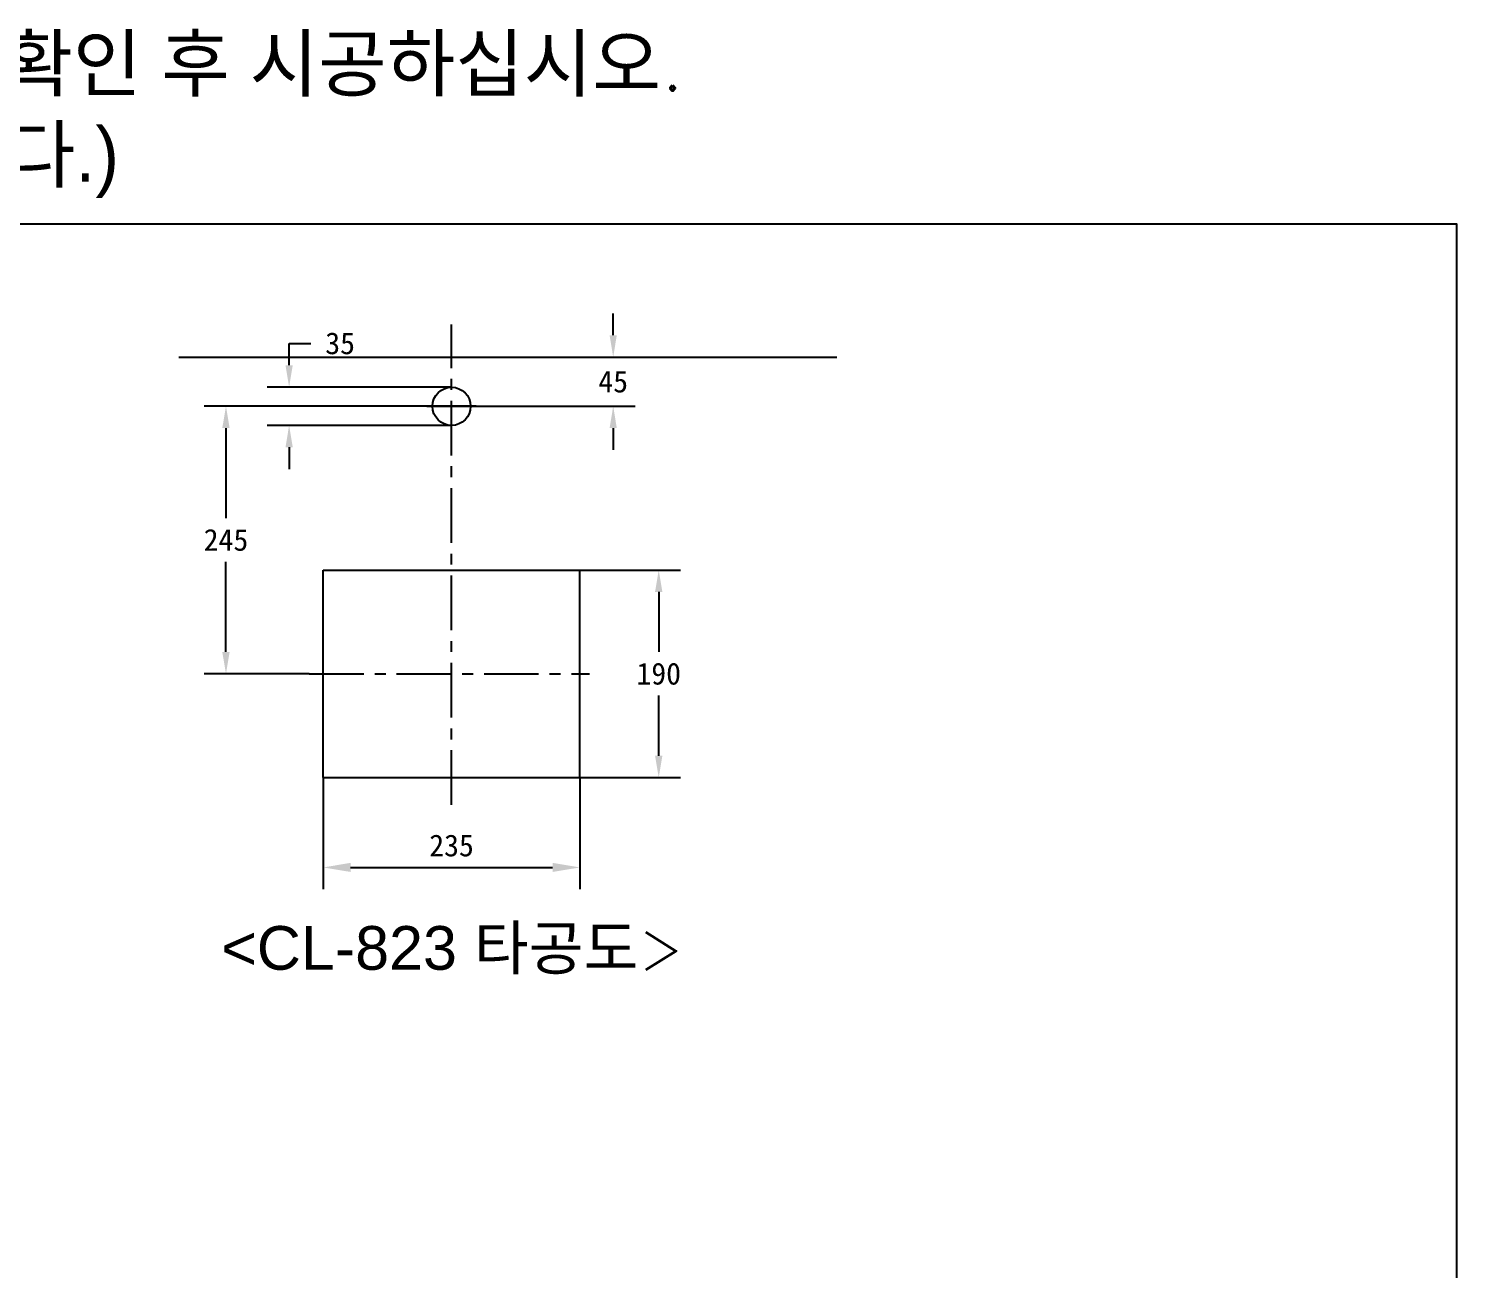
# Model space of a CAD drawing. Extents: x 6851 to 9951, y 0 to 2279.
# Drawn here: x 8644 to 9951, y 1143 to 2279 of the extents above; entities that cross this region are included whole.
import ezdxf

# ---------------------------------------------------------------- set-up
doc = ezdxf.new("R2010")
doc.units = 0
doc.header["$LTSCALE"] = 20
doc.header["$MEASUREMENT"] = 0
doc.linetypes.add('CENTER', pattern=[2, 1.25, -0.25, 0.25, -0.25])
doc.layers.get('0').update_dxf_attribs({"linetype": 'CONTINUOUS'})
doc.layers.get('DEFPOINTS').update_dxf_attribs({"linetype": 'CONTINUOUS'})
for name, color, linetype in [('3', 3, 'CONTINUOUS'), ('5', 5, 'CONTINUOUS'), ('7', 7, 'CONTINUOUS'), ('CENTER', 2, 'CENTER')]:
    doc.layers.add(name, color=color, linetype=linetype)
doc.styles.add('GHS', font='romans', dxfattribs={"bigfont": 'ghs'})
doc.dimstyles.new('Standard$0', dxfattribs={"dimtxt": 0.18, "dimasz": 0.18, "dimexe": 0.18, "dimexo": 0.0625, "dimgap": 0.09, "dimtad": 0, "dimtih": 1, "dimtoh": 1, "dimdec": 4, "dimzin": 0, "dimdsep": 46, "dimtxsty": 'Standard', "dimcen": 0.09, "dimadec": 0, "dimazin": 0, "dimtfac": 1, "dimtdec": 4, "dimtofl": 0, "dimtmove": 0, "dimatfit": 3, "dimfxl": 0, "dimtolj": 1, "dimtzin": 0, "dimarcsym": 0})

# ---------------------------------------------------------------- blocks, each defined once
blk = doc.blocks.new('*D47')
at = {"layer": '3', "color": 3, "lineweight": -2}
for p, q in [((9053.4, 1932.9), (8804.4, 1932.9)), ((8824.4, 1912.9), (8824.4, 1830.4)), ((8824.4, 1707.9), (8824.4, 1790.4)), ((8900.6, 1687.9), (8804.4, 1687.9))]:
    blk.add_line(p, q, dxfattribs=at)
at = {"layer": '3', "color": 3}
for points in [[(8821, 1912.9), (8827.7, 1912.9), (8824.4, 1932.9)], [(8821, 1707.9), (8827.7, 1707.9), (8824.4, 1687.9)]]:
    blk.add_solid(points, dxfattribs=at)
at = {"layer": 'DEFPOINTS', "color": 0}
for p in [(8824.4, 1932.9), (9053.4, 1932.9), (8900.6, 1687.9)]:
    blk.add_point(p, dxfattribs=at)
at = {"layer": '3', "color": 2, "insert": (8824.4, 1810.4), "char_height": 20, "attachment_point": 5}
blk.add_mtext('\\A1;245', dxfattribs=at)
blk = doc.blocks.new('*D48')
at = {"layer": '3', "color": 3, "lineweight": -2}
for p, q in [((9178.9, 1997.9), (9178.9, 2017.9)), ((9030.9, 1977.9), (9198.9, 1977.9)), ((9053.4, 1932.9), (9198.9, 1932.9)), ((9178.9, 1912.9), (9178.9, 1892.9))]:
    blk.add_line(p, q, dxfattribs=at)
at = {"layer": '3', "color": 3}
for points in [[(9175.6, 1997.9), (9182.2, 1997.9), (9178.9, 1977.9)], [(9175.6, 1912.9), (9182.2, 1912.9), (9178.9, 1932.9)]]:
    blk.add_solid(points, dxfattribs=at)
at = {"layer": 'DEFPOINTS', "color": 0}
for p in [(9030.9, 1977.9), (9178.9, 1977.9), (9053.4, 1932.9)]:
    blk.add_point(p, dxfattribs=at)
at = {"layer": '3', "color": 2, "insert": (9178.9, 1955.4), "char_height": 20, "attachment_point": 5}
blk.add_mtext('\\A1;45', dxfattribs=at)
blk = doc.blocks.new('*D49')
at = {"layer": '3', "color": 3, "lineweight": -2}
for p, q in [((8882.2, 1970.4), (8882.2, 1990.4)), ((8882.2, 1990.4), (8902.2, 1990.4)), ((9030.9, 1950.4), (8862.2, 1950.4)), ((9030.9, 1915.4), (8862.2, 1915.4)), ((8882.2, 1895.4), (8882.2, 1875.4))]:
    blk.add_line(p, q, dxfattribs=at)
at = {"layer": '3', "color": 3}
for points in [[(8878.9, 1970.4), (8885.5, 1970.4), (8882.2, 1950.4)], [(8878.9, 1895.4), (8885.5, 1895.4), (8882.2, 1915.4)]]:
    blk.add_solid(points, dxfattribs=at)
at = {"layer": 'DEFPOINTS', "color": 0}
for p in [(9030.9, 1950.4), (8882.2, 1915.4), (9030.9, 1915.4)]:
    blk.add_point(p, dxfattribs=at)
at = {"layer": '3', "color": 2, "insert": (8928.9, 1990.4), "char_height": 20, "attachment_point": 5}
blk.add_mtext('\\A1;35', dxfattribs=at)
blk = doc.blocks.new('*D39')
at = {"layer": '3', "color": 3, "lineweight": -2}
for p, q in [((9148.4, 1782.9), (9240.6, 1782.9)), ((9220.6, 1762.9), (9220.6, 1707.9)), ((9220.6, 1612.9), (9220.6, 1667.9)), ((9148.4, 1592.9), (9240.6, 1592.9))]:
    blk.add_line(p, q, dxfattribs=at)
at = {"layer": '3', "color": 3}
for points in [[(9217.2, 1762.9), (9223.9, 1762.9), (9220.6, 1782.9)], [(9217.2, 1612.9), (9223.9, 1612.9), (9220.6, 1592.9)]]:
    blk.add_solid(points, dxfattribs=at)
at = {"layer": 'DEFPOINTS', "color": 0}
for p in [(9148.4, 1782.9), (9220.6, 1782.9), (9148.4, 1592.9)]:
    blk.add_point(p, dxfattribs=at)
at = {"layer": '3', "color": 2, "insert": (9220.6, 1687.9), "char_height": 20, "attachment_point": 5}
blk.add_mtext('\\A1;190', dxfattribs=at)
blk = doc.blocks.new('*D45')
at = {"layer": '3', "color": 3, "lineweight": -2}
for p, q in [((8913.4, 1592.9), (8913.4, 1490.6)), ((9148.4, 1592.9), (9148.4, 1490.6)), ((8938.4, 1510.6), (9123.4, 1510.6))]:
    blk.add_line(p, q, dxfattribs=at)
at = {"layer": '3', "color": 3}
for points in [[(8938.4, 1514.8), (8938.4, 1506.5), (8913.4, 1510.6)], [(9123.4, 1514.8), (9123.4, 1506.5), (9148.4, 1510.6)]]:
    blk.add_solid(points, dxfattribs=at)
at = {"layer": 'DEFPOINTS', "color": 0}
for p in [(8913.4, 1592.9), (9148.4, 1592.9), (9148.4, 1510.6)]:
    blk.add_point(p, dxfattribs=at)
at = {"layer": '3', "color": 2, "insert": (9030.9, 1530.6), "char_height": 20, "attachment_point": 5}
blk.add_mtext('\\A1;235', dxfattribs=at)

msp = doc.modelspace()

# ---------------------------------------------------------------- linework, layer by layer
at = {"layer": '5'}
msp.add_line((8781.23322, 1977.85283), (9383.77839, 1977.85283), dxfattribs=at)
at = {"layer": '5', "color": 212}
msp.add_lwpolyline([(6850.90492, 2100), (9950.90492, 2100), (9950.90492, 0), (6850.90492, 0)], close=True, dxfattribs=at)
at = {"layer": '7'}
msp.add_circle((9030.90492, 1932.85283), 17.5, dxfattribs=at)
at = {"layer": 'CENTER', "color": 1, "linetype": 'CENTER', "ltscale": 2}
for p, q in [((9030.90492, 1567.89692), (9030.90492, 2007.85283)), ((8900.64158, 1687.85283), (9157.0875, 1687.85283))]:
    msp.add_line(p, q, dxfattribs=at)
at = {"layer": 'CENTER', "color": 2, "linetype": 'CENTER', "ltscale": 2}
msp.add_line((9008.40492, 1932.85283), (9053.40492, 1932.85283), dxfattribs=at)
at = {"layer": 'CENTER', "color": 1, "linetype": 'ByBlock', "ltscale": 2}
for p, q in [((8913.40492, 1592.85283), (8913.40492, 1782.85283)), ((8913.40492, 1782.85283), (9148.40492, 1782.85283)), ((9148.40492, 1592.85283), (9148.40492, 1782.85283)), ((8913.40492, 1592.85283), (9148.40492, 1592.85283))]:
    msp.add_line(p, q, dxfattribs=at)

# ---------------------------------------------------------------- texts
at = {"insert": (8819.99367, 1456.94053), "char_height": 40, "width": 557.6703884, "attachment_point": 1, "style": 'GHS'}
msp.add_mtext('{\\fArial|b0|i0|c0|p34;<CL-823 \\fGulim|b0|i0|c129|p49;타공도}>', dxfattribs=at)
at = {"layer": '3', "insert": (6866.77975, 2271.83081), "char_height": 50, "attachment_point": 1, "style": 'GHS'}
msp.add_mtext_dynamic_manual_height_columns('{\\fGulim|b0|i0|c129|p50;※주의}: {\\fGulim|b0|i0|c129|p50;카운터 설치부 도기허용차는 }±3%{\\fGulim|b0|i0|c129|p50;이므로 반드시 실측 확인 후 시공하십시오}.\\P     ({\\fGulim|b0|i0|c129|p50;아래의 타공SIZE는 도면 규격기준에서의 타공SIZE입니다.)}', width=3042.4010348, gutter_width=13.505, heights=[0], dxfattribs=at)

# ---------------------------------------------------------------- dimensions: what is measured, and where the dimension line sits
at = {"layer": '3'}
for base, p1, p2, picture, middle in [((9178.90907, 1977.85283), (9053.40492, 1932.85283), (9030.90492, 1977.85283), '*D48', (9178.90907, 1955.35283)), ((8882.2138, 1915.35283), (9030.90492, 1950.35283), (9030.90492, 1915.35283), '*D49', (8928.88046, 1990.35283)), ((8824.35601, 1932.85283), (8900.64158, 1687.85283), (9053.40492, 1932.85283), '*D47', (8824.35601, 1810.35283)), ((9220.56584, 1782.85283), (9148.40492, 1592.85283), (9148.40492, 1782.85283), '*D39', (9220.56584, 1687.85283))]:
    dim = msp.add_linear_dim(base=base, p1=p1, p2=p2, angle=90, dimstyle='Standard$0', override={"dimtxt": 20, "dimasz": 20, "dimexe": 20, "dimexo": 0, "dimgap": 10, "dimzin": 8, "dimclrd": 3, "dimclre": 3, "dimclrt": 2}, dxfattribs=at)
    dim.commit()
    dim.dimension.update_dxf_attribs({"geometry": picture, "text_midpoint": middle, "dimtype": 160})
dim = msp.add_linear_dim(base=(9148.40492, 1510.63029), p1=(8913.40492, 1592.85283), p2=(9148.40492, 1592.85283), dimstyle='Standard$0', override={"dimtxt": 20, "dimasz": 25, "dimexe": 20, "dimexo": 0, "dimgap": 10, "dimtad": 1, "dimzin": 8, "dimclrd": 3, "dimclre": 3, "dimclrt": 2}, dxfattribs=at)
dim.commit()
dim.dimension.update_dxf_attribs({"geometry": '*D45', "text_midpoint": (9030.90492, 1510.63029), "dimtype": 160})

doc.saveas('drawing.dxf')
